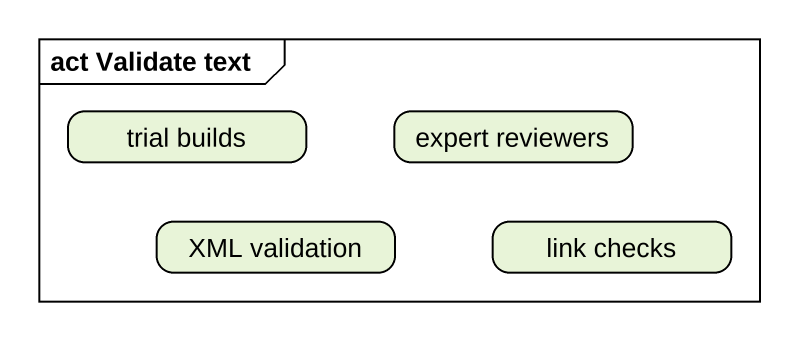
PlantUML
@startuml
mainframe act Validate text
hide empty description
state "trial builds" as trial_builds
state "expert reviewers" as expert_reviewers
state "XML validation" as XML_validation
state "link checks" as link_checks
@enduml
